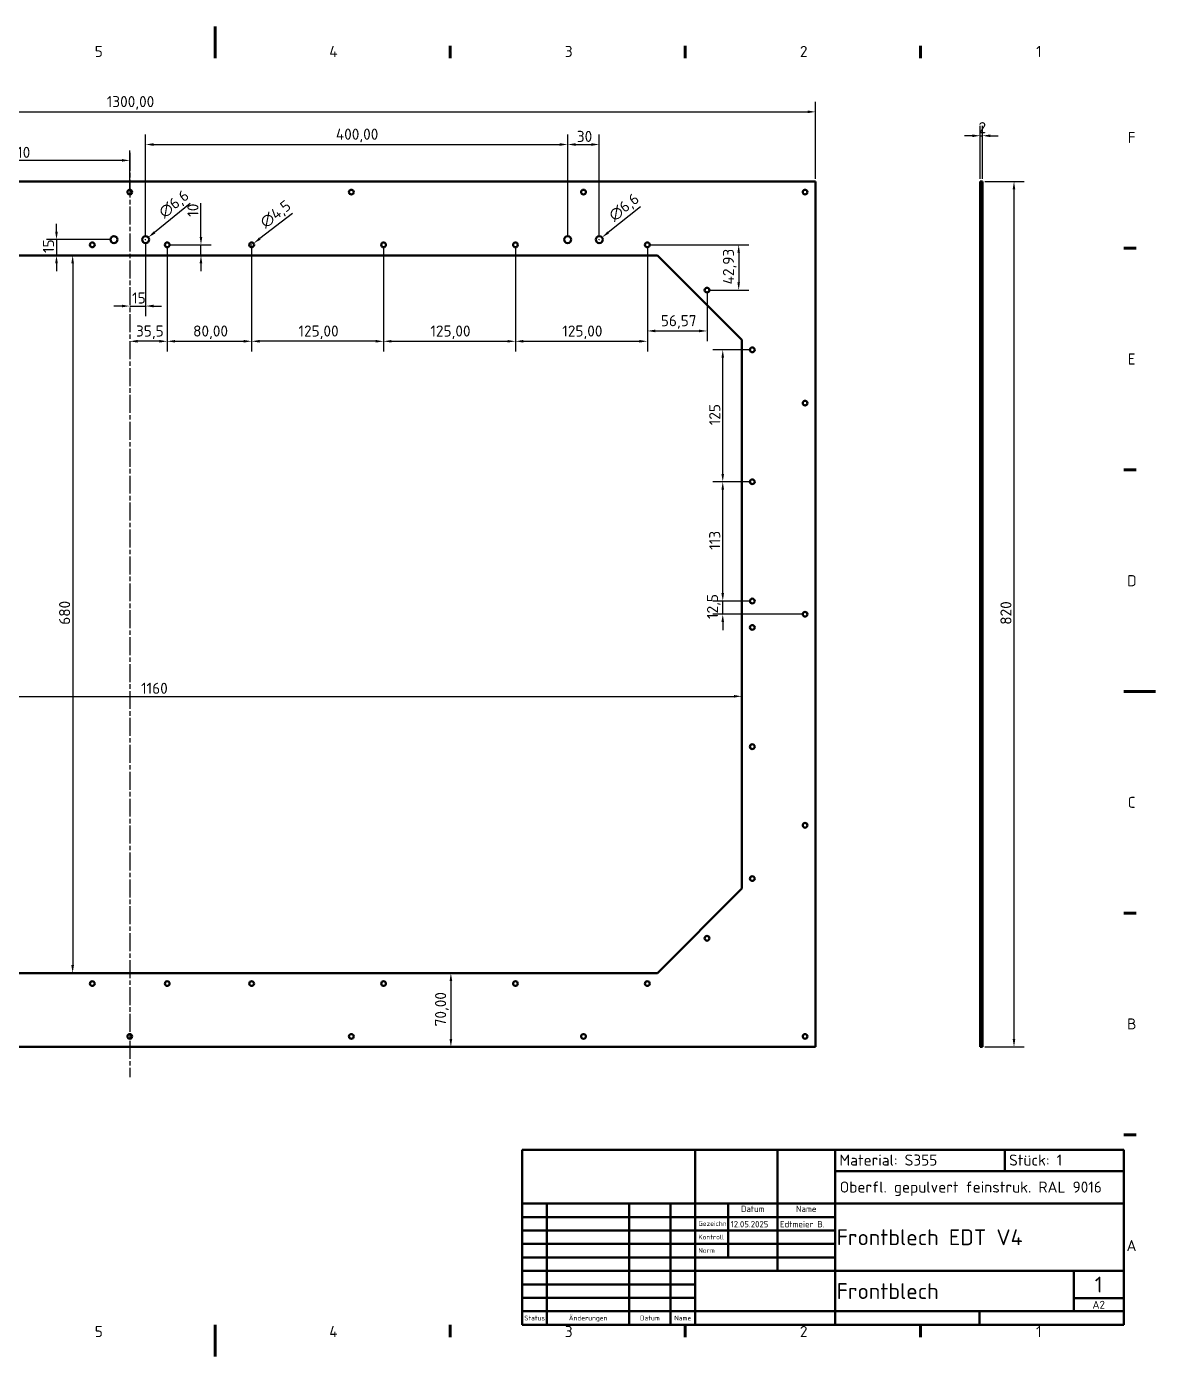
# Model space of a CAD drawing. Header units: millimetres. Extents: x 0 to 1782, y 0 to 1260.
# Drawn here: x 712 to 1782, y 0 to 1260 of the extents above; entities that cross this region are included whole.
import ezdxf
from ezdxf.enums import TextEntityAlignment as Align

# ---------------------------------------------------------------- set-up
doc = ezdxf.new("R2010")
doc.units = ezdxf.units.MM
doc.header["$LTSCALE"] = 3
doc.linetypes.add('CHAIN', pattern=[0.3543, 0.2362, -0.0295, 0.0591, -0.0295])
doc.linetypes.add('DASHED', pattern=[0.2067, 0.1654, -0.0413])
for name, color, linetype, lineweight in [('Bemaßung (ISO)', 7, 'Continuous', 25), ('Mittellinie (ISO)', 7, 'Continuous', 25), ('Rahmen (ISO)', 7, 'Continuous', 70), ('Sichtbar (ISO)', 7, 'Continuous', 50), ('Symbol (ISO)', 7, 'Continuous', 25), ('Titel (ISO)', 7, 'Continuous', 50), ('Verdeckt (ISO)', 7, 'DASHED', 35)]:
    doc.layers.add(name, color=color, linetype=linetype, lineweight=lineweight)
doc.styles.add('Notiztext (DIN)', font='isocpeur.ttf')
doc.styles.add('Textstil11', font='isocpeur.ttf')
doc.styles.add('Textstil13', font='isocpeur.ttf')
doc.styles.add('Textstil14', font='isocpeur.ttf')
doc.styles.add('Textstil19', font='isocpeur.ttf')
doc.dimstyles.new('Standard (DIN)', dxfattribs={"dimscale": 3, "dimtxt": 3.5, "dimasz": 2.5, "dimexe": 3.175, "dimexo": 0.8, "dimgap": 0.8, "dimtad": 1, "dimrnd": 1e-08, "dimzin": 0, "dimtxsty": 'Notiztext (DIN)', "dimcen": 0.09, "dimdle": 10, "dimclrd": 256, "dimclre": 256, "dimclrt": 256, "dimadec": 0, "dimazin": 0, "dimtfac": 1, "dimtmove": 0, "dimatfit": 3, "dimfxl": 0, "dimtolj": 1, "dimtzin": 0, "dimlwd": -1, "dimlwe": -1, "dimarcsym": 0})

# ---------------------------------------------------------------- blocks, each defined once
blk = doc.blocks.new('Ränder Vorgaberahmen')
at = {"layer": 'Rahmen (ISO)'}
for p, q in [((371.25, 410), (371.25, 413.9)), ((445.5, 410), (445.5, 413.9)), ((519.75, 410), (519.75, 413.9)), ((584, 350), (587.9, 350)), ((584, 280), (587.9, 280)), ((584, 140), (587.9, 140)), ((584, 70), (587.9, 70)), ((371.25, 10), (371.25, 6.1)), ((445.5, 10), (445.5, 6.1)), ((519.75, 10), (519.75, 6.1))]:
    blk.add_line(p, q, dxfattribs=at)
at = {"layer": 'Rahmen (ISO)', "flags": 128}
for points in [[(297, 420), (297, 410)], [(594, 210), (584, 210)], [(297, 0), (297, 10)]]:
    blk.add_lwpolyline(points, dxfattribs=at)
at = {"layer": 'Rahmen (ISO)', "char_height": 3.5, "attachment_point": 7, "style": 'Notiztext (DIN)'}
for s, insert in [('5', (258.95, 410.4)), ('4', (333.03, 410.4)), ('3', (407.45, 410.4)), ('2', (481.7, 410.4)), ('1', (556.3, 410.4)), ('F', (585.23, 383.25)), ('E', (585.23, 313.25)), ('D', (585.05, 243.25)), ('C', (585.23, 173.25)), ('B', (585.05, 103.25)), ('A', (584.88, 33.25)), ('5', (258.95, 6.1)), ('4', (333.03, 6.1)), ('3', (407.45, 6.1)), ('2', (481.7, 6.1)), ('1', (556.3, 6.1))]:
    blk.add_mtext(s, dxfattribs=dict(at, insert=insert))
blk = doc.blocks.new('Schriftfelder DIN')
at = {"layer": 'Titel (ISO)'}
for p, q in [((288.4, 155.08), (98.4, 155.08)), ((98.4, 155.08), (98.4, 99.83)), ((153, 99.83), (153, 155.08)), ((179, 138.08), (179, 155.08)), ((197.2, 99.83), (197.2, 155.08)), ((250.8, 148.33), (250.8, 155.08)), ((288.4, 99.83), (288.4, 155.08)), ((197.2, 148.33), (288.4, 148.33)), ((98.4, 138.08), (288.4, 138.08)), ((106.2, 99.83), (106.2, 138.08)), ((132.2, 99.83), (132.2, 138.08)), ((145.2, 99.83), (145.2, 138.08)), ((163.4, 121.08), (163.4, 138.08)), ((179, 116.83), (179, 138.08)), ((98.4, 133.83), (153, 133.83)), ((153, 133.83), (197.2, 133.83)), ((98.4, 129.58), (153, 129.58)), ((153, 129.58), (197.2, 129.58)), ((98.4, 125.33), (153, 125.33)), ((153, 125.33), (197.2, 125.33)), ((98.4, 121.08), (153, 121.08)), ((153, 121.08), (197.2, 121.08)), ((98.4, 116.83), (153, 116.83)), ((153, 116.83), (288.4, 116.83)), ((272.6, 104.08), (272.6, 116.83)), ((98.4, 112.58), (153, 112.58)), ((153, 108.33), (98.4, 108.33)), ((272.6, 108.22), (288.4, 108.22)), ((98.4, 104.08), (153, 104.08)), ((153, 104.08), (197.2, 104.08)), ((197.2, 104.08), (288.4, 104.08)), ((242.8, 99.83), (242.8, 104.08)), ((98.4, 99.83), (288.4, 99.83))]:
    blk.add_line(p, q, dxfattribs=at)
at = {"layer": 'Titel (ISO)', "style": 'Textstil14'}
for s, p in [('Datum', (171.2, 134.83)), ('Name', (188.1, 134.83))]:
    blk.add_text(s, height=2, dxfattribs=at).set_placement(p, align=Align.BOTTOM_CENTER)
at = {"layer": 'Titel (ISO)', "style": 'Textstil13'}
for s, p in [('Gezeichn', (154, 130.58)), ('Kontroll', (154, 126.33)), ('Norm', (154, 122.08))]:
    blk.add_text(s, height=1.5, dxfattribs=at).set_placement(p, align=Align.BOTTOM_LEFT)
for s, p in [('Status', (102.3, 101.95)), ('Änderungen', (119.2, 101.95)), ('Datum', (138.7, 101.95)), ('Name', (149.1, 101.95))]:
    blk.add_text(s, height=1.5, dxfattribs=at).set_placement(p, align=Align.MIDDLE_CENTER)
at = {"layer": 'Titel (ISO)'}
for tag, p, height, style in [('ERSTELLUNGSDATUM_001', (164.2, 130.58), 2, 'Textstil14'), ('AUTOR_001', (179.8, 130.58), 2, 'Textstil14'), ('TITEL_001', (197.7, 124.95), 5, 'Textstil11'), ('Blattnummer_001', (279.25, 110.02), 5, 'Textstil11'), ('BAUTEILNUMMER_001', (197.7, 107.95), 5, 'Textstil11'), ('Blattgröße_001', (278.51, 104.9), 2.49, 'Textstil19')]:
    blk.add_attdef(tag, p, '', height=height, dxfattribs=dict(at, style=style))
at = {"layer": 'Titel (ISO)', "style": 'Textstil14'}
for tag, p in [('KONTROLLDATUM', (164.4, 126.33)), ('KONTROLLIERT_VON', (180, 126.33)), ('GENEHM.DAT._KONSTR.', (164.4, 122.08)), ('KONSTR._GEN._VON', (180, 122.08))]:
    blk.add_attdef(tag, text='', height=2, dxfattribs=at).set_placement(p, align=Align.BOTTOM_LEFT)
blk = doc.blocks.new('*D5')
at = {"layer": 'Bemaßung (ISO)'}
for p, q in [((1616, 1115.6), (1616, 1166.1)), ((1618, 1115.6), (1618, 1166.1)), ((1608.5, 1156.6), (1601, 1156.6)), ((1616, 1156.6), (1618, 1156.6)), ((1625.5, 1156.6), (1633, 1156.6))]:
    blk.add_line(p, q, dxfattribs=at)
for points in [[(1608.5, 1157.8), (1608.5, 1155.3), (1616, 1156.6)], [(1625.5, 1157.8), (1625.5, 1155.3), (1618, 1156.6)]]:
    blk.add_solid(points, dxfattribs=at)
at = {"layer": 'Defpoints', "color": 0}
for p in [(1618, 1156.6), (1616, 1113.2), (1618, 1113.2)]:
    blk.add_point(p, dxfattribs=at)
at = {"layer": 'Bemaßung (ISO)', "insert": (1614.4, 1169.5), "char_height": 10.5, "attachment_point": 1, "style": 'Notiztext (DIN)'}
blk.add_mtext('\\A1;2', dxfattribs=at)
blk = doc.blocks.new('*D6')
at = {"layer": 'Bemaßung (ISO)'}
for p, q in [((1620.4, 1113.2), (1657.5, 1113.2)), ((1648, 300.7), (1648, 1105.7)), ((1620.4, 293.2), (1657.5, 293.2))]:
    blk.add_line(p, q, dxfattribs=at)
for points in [[(1646.7, 1105.7), (1649.2, 1105.7), (1648, 1113.2)], [(1646.7, 300.7), (1649.2, 300.7), (1648, 293.2)]]:
    blk.add_solid(points, dxfattribs=at)
at = {"layer": 'Defpoints', "color": 0}
for p in [(1618, 1113.2), (1648, 1113.2), (1618, 293.2)]:
    blk.add_point(p, dxfattribs=at)
at = {"layer": 'Bemaßung (ISO)', "insert": (1635.1, 693.2), "char_height": 10.5, "attachment_point": 1, "rotation": 90, "style": 'Notiztext (DIN)'}
blk.add_mtext('\\A1;820', dxfattribs=at)
blk = doc.blocks.new('*D7')
at = {"layer": 'Bemaßung (ISO)'}
for p, q in [((160, 1115.6), (160, 1188.7)), ((1460, 1115.6), (1460, 1188.7)), ((167.5, 1179.2), (1452.5, 1179.2))]:
    blk.add_line(p, q, dxfattribs=at)
for points in [[(167.5, 1180.5), (167.5, 1178), (160, 1179.2)], [(1452.5, 1180.5), (1452.5, 1178), (1460, 1179.2)]]:
    blk.add_solid(points, dxfattribs=at)
at = {"layer": 'Defpoints', "color": 0}
for p in [(1460, 1179.2), (160, 1113.2), (1460, 1113.2)]:
    blk.add_point(p, dxfattribs=at)
at = {"layer": 'Bemaßung (ISO)', "insert": (788.2, 1194.2), "char_height": 10.5, "attachment_point": 1, "style": 'Notiztext (DIN)'}
blk.add_mtext('\\A1;1300,00', dxfattribs=at)
blk = doc.blocks.new('*D8')
at = {"layer": 'Bemaßung (ISO)'}
for p, q in [((600, 1105.6), (600, 1142.7)), ((810, 1105.6), (810, 1142.7)), ((802.5, 1133.2), (607.5, 1133.2))]:
    blk.add_line(p, q, dxfattribs=at)
for points in [[(607.5, 1134.5), (607.5, 1132), (600, 1133.2)], [(802.5, 1134.5), (802.5, 1132), (810, 1133.2)]]:
    blk.add_solid(points, dxfattribs=at)
at = {"layer": 'Defpoints', "color": 0}
for p in [(600, 1133.2), (600, 1103.2), (810, 1103.2)]:
    blk.add_point(p, dxfattribs=at)
at = {"layer": 'Bemaßung (ISO)', "insert": (696.1, 1146.1), "char_height": 10.5, "attachment_point": 1, "style": 'Notiztext (DIN)'}
blk.add_mtext('\\A1;210', dxfattribs=at)
blk = doc.blocks.new('*D13')
at = {"layer": 'Bemaßung (ISO)'}
blk.add_line((755.9, 1035.7), (755.9, 370.7), dxfattribs=at)
for points in [[(754.6, 1035.7), (757.1, 1035.7), (755.9, 1043.2)], [(754.6, 370.7), (757.1, 370.7), (755.9, 363.2)]]:
    blk.add_solid(points, dxfattribs=at)
at = {"layer": 'Defpoints', "color": 0}
for p in [(755.9, 1043.2), (755.9, 363.2), (755.9, 363.2)]:
    blk.add_point(p, dxfattribs=at)
at = {"layer": 'Bemaßung (ISO)', "insert": (743, 693.2), "char_height": 10.5, "attachment_point": 1, "rotation": 90, "style": 'Notiztext (DIN)'}
blk.add_mtext('\\A1;680', dxfattribs=at)
blk = doc.blocks.new('*D14')
at = {"layer": 'Bemaßung (ISO)'}
blk.add_line((237.5, 625.4), (1382.5, 625.4), dxfattribs=at)
for points in [[(237.5, 626.7), (237.5, 624.2), (230, 625.4)], [(1382.5, 626.7), (1382.5, 624.2), (1390, 625.4)]]:
    blk.add_solid(points, dxfattribs=at)
at = {"layer": 'Defpoints', "color": 0}
for p in [(230, 625.4), (1390, 625.4), (1390, 625.4)]:
    blk.add_point(p, dxfattribs=at)
at = {"layer": 'Bemaßung (ISO)', "insert": (820.7, 638.3), "char_height": 10.5, "attachment_point": 1, "style": 'Notiztext (DIN)'}
blk.add_mtext('\\A1;1160', dxfattribs=at)
blk = doc.blocks.new('*D17')
at = {"layer": 'Bemaßung (ISO)'}
for p, q in [((1372, 723.2), (1372, 730.7)), ((1397.6, 715.7), (1362.5, 715.7)), ((1372, 703.2), (1372, 715.7)), ((1447.6, 703.2), (1362.5, 703.2)), ((1372, 695.7), (1372, 688.2))]:
    blk.add_line(p, q, dxfattribs=at)
for points in [[(1370.7, 723.2), (1373.2, 723.2), (1372, 715.7)], [(1370.7, 695.7), (1373.2, 695.7), (1372, 703.2)]]:
    blk.add_solid(points, dxfattribs=at)
at = {"layer": 'Defpoints', "color": 0}
for p in [(1372, 715.7), (1400, 715.7), (1450, 703.2)]:
    blk.add_point(p, dxfattribs=at)
at = {"layer": 'Bemaßung (ISO)', "insert": (1357, 698.7), "char_height": 10.5, "attachment_point": 1, "rotation": 90, "style": 'Notiztext (DIN)'}
blk.add_mtext('\\A1;12,5', dxfattribs=at)
blk = doc.blocks.new('*D18')
at = {"layer": 'Bemaßung (ISO)'}
for p, q in [((1397.6, 828.7), (1362.5, 828.7)), ((1372, 723.2), (1372, 821.2)), ((1397.6, 715.7), (1362.5, 715.7))]:
    blk.add_line(p, q, dxfattribs=at)
for points in [[(1370.7, 821.2), (1373.2, 821.2), (1372, 828.7)], [(1370.7, 723.2), (1373.2, 723.2), (1372, 715.7)]]:
    blk.add_solid(points, dxfattribs=at)
at = {"layer": 'Defpoints', "color": 0}
for p in [(1372, 828.7), (1400, 828.7), (1400, 715.7)]:
    blk.add_point(p, dxfattribs=at)
at = {"layer": 'Bemaßung (ISO)', "insert": (1359.1, 764.3), "char_height": 10.5, "attachment_point": 1, "rotation": 90, "style": 'Notiztext (DIN)'}
blk.add_mtext('\\A1;113', dxfattribs=at)
blk = doc.blocks.new('*D19')
at = {"layer": 'Bemaßung (ISO)'}
for p, q in [((1397.6, 953.7), (1362.5, 953.7)), ((1372, 836.2), (1372, 946.2)), ((1397.6, 828.7), (1362.5, 828.7))]:
    blk.add_line(p, q, dxfattribs=at)
for points in [[(1370.7, 946.2), (1373.2, 946.2), (1372, 953.7)], [(1370.7, 836.2), (1373.2, 836.2), (1372, 828.7)]]:
    blk.add_solid(points, dxfattribs=at)
at = {"layer": 'Defpoints', "color": 0}
for p in [(1372, 953.7), (1400, 953.7), (1400, 828.7)]:
    blk.add_point(p, dxfattribs=at)
at = {"layer": 'Bemaßung (ISO)', "insert": (1359.1, 882.3), "char_height": 10.5, "attachment_point": 1, "rotation": 90, "style": 'Notiztext (DIN)'}
blk.add_mtext('\\A1;125', dxfattribs=at)
blk = doc.blocks.new('*D20')
at = {"layer": 'Bemaßung (ISO)'}
for p, q in [((825, 1055.8), (825, 985.7)), ((802.5, 995.2), (795, 995.2)), ((810, 995.2), (825, 995.2)), ((832.5, 995.2), (840, 995.2))]:
    blk.add_line(p, q, dxfattribs=at)
for points in [[(802.5, 996.5), (802.5, 994), (810, 995.2)], [(832.5, 996.5), (832.5, 994), (825, 995.2)]]:
    blk.add_solid(points, dxfattribs=at)
at = {"layer": 'Defpoints', "color": 0}
for p in [(825, 1058.2), (810, 1043.2), (825, 995.2)]:
    blk.add_point(p, dxfattribs=at)
at = {"layer": 'Bemaßung (ISO)', "insert": (812.2, 1008.1), "char_height": 10.5, "attachment_point": 1, "style": 'Notiztext (DIN)'}
blk.add_mtext('\\A1;15', dxfattribs=at)
blk = doc.blocks.new('*D21')
at = {"layer": 'Bemaßung (ISO)'}
for p, q in [((845.5, 1050.8), (845.5, 952.3)), ((838, 961.8), (817.5, 961.8))]:
    blk.add_line(p, q, dxfattribs=at)
for points in [[(817.5, 963.1), (817.5, 960.6), (810, 961.8)], [(838, 963.1), (838, 960.6), (845.5, 961.8)]]:
    blk.add_solid(points, dxfattribs=at)
at = {"layer": 'Defpoints', "color": 0}
for p in [(845.5, 1053.2), (810, 961.8), (810, 961.8)]:
    blk.add_point(p, dxfattribs=at)
at = {"layer": 'Bemaßung (ISO)', "insert": (815.9, 976.8), "char_height": 10.5, "attachment_point": 1, "style": 'Notiztext (DIN)'}
blk.add_mtext('\\A1;35,5', dxfattribs=at)
blk = doc.blocks.new('*D22')
at = {"layer": 'Bemaßung (ISO)'}
for p, q in [((845.5, 1050.8), (845.5, 952.3)), ((925.5, 1050.8), (925.5, 952.3)), ((853, 961.8), (918, 961.8))]:
    blk.add_line(p, q, dxfattribs=at)
for points in [[(853, 963.1), (853, 960.6), (845.5, 961.8)], [(918, 963.1), (918, 960.6), (925.5, 961.8)]]:
    blk.add_solid(points, dxfattribs=at)
at = {"layer": 'Defpoints', "color": 0}
for p in [(845.5, 1053.2), (925.5, 1053.2), (925.5, 961.8)]:
    blk.add_point(p, dxfattribs=at)
at = {"layer": 'Bemaßung (ISO)', "insert": (870, 976.8), "char_height": 10.5, "attachment_point": 1, "style": 'Notiztext (DIN)'}
blk.add_mtext('\\A1;80,00', dxfattribs=at)
blk = doc.blocks.new('*D23')
at = {"layer": 'Bemaßung (ISO)'}
for p, q in [((925.5, 1050.8), (925.5, 952.3)), ((1050.5, 1050.8), (1050.5, 952.3)), ((1043, 961.8), (933, 961.8))]:
    blk.add_line(p, q, dxfattribs=at)
for points in [[(933, 963.1), (933, 960.6), (925.5, 961.8)], [(1043, 963.1), (1043, 960.6), (1050.5, 961.8)]]:
    blk.add_solid(points, dxfattribs=at)
at = {"layer": 'Defpoints', "color": 0}
for p in [(925.5, 1053.2), (1050.5, 1053.2), (925.5, 961.8)]:
    blk.add_point(p, dxfattribs=at)
at = {"layer": 'Bemaßung (ISO)', "insert": (969.9, 976.8), "char_height": 10.5, "attachment_point": 1, "style": 'Notiztext (DIN)'}
blk.add_mtext('\\A1;125,00', dxfattribs=at)
blk = doc.blocks.new('*D24')
at = {"layer": 'Bemaßung (ISO)'}
for p, q in [((1050.5, 1050.8), (1050.5, 952.3)), ((1175.5, 1050.8), (1175.5, 952.3)), ((1058, 961.8), (1168, 961.8))]:
    blk.add_line(p, q, dxfattribs=at)
for points in [[(1058, 963.1), (1058, 960.6), (1050.5, 961.8)], [(1168, 963.1), (1168, 960.6), (1175.5, 961.8)]]:
    blk.add_solid(points, dxfattribs=at)
at = {"layer": 'Defpoints', "color": 0}
for p in [(1050.5, 1053.2), (1175.5, 1053.2), (1175.5, 961.8)]:
    blk.add_point(p, dxfattribs=at)
at = {"layer": 'Bemaßung (ISO)', "insert": (1094.9, 976.8), "char_height": 10.5, "attachment_point": 1, "style": 'Notiztext (DIN)'}
blk.add_mtext('\\A1;125,00', dxfattribs=at)
blk = doc.blocks.new('*D25')
at = {"layer": 'Bemaßung (ISO)'}
for p, q in [((825, 1060.6), (825, 1157.8)), ((832.5, 1148.3), (1217.5, 1148.3)), ((1225, 1060.6), (1225, 1157.8))]:
    blk.add_line(p, q, dxfattribs=at)
for points in [[(832.5, 1149.5), (832.5, 1147), (825, 1148.3)], [(1217.5, 1149.5), (1217.5, 1147), (1225, 1148.3)]]:
    blk.add_solid(points, dxfattribs=at)
at = {"layer": 'Defpoints', "color": 0}
for p in [(1225, 1148.3), (825, 1058.2), (1225, 1058.2)]:
    blk.add_point(p, dxfattribs=at)
at = {"layer": 'Bemaßung (ISO)', "insert": (1005.3, 1163.3), "char_height": 10.5, "attachment_point": 1, "style": 'Notiztext (DIN)'}
blk.add_mtext('\\A1;400,00', dxfattribs=at)
blk = doc.blocks.new('*D26')
at = {"layer": 'Bemaßung (ISO)'}
for p, q in [((1225, 1060.6), (1225, 1157.8)), ((1232.5, 1148.3), (1247.5, 1148.3)), ((1255, 1060.6), (1255, 1157.8))]:
    blk.add_line(p, q, dxfattribs=at)
for points in [[(1232.5, 1149.5), (1232.5, 1147), (1225, 1148.3)], [(1247.5, 1149.5), (1247.5, 1147), (1255, 1148.3)]]:
    blk.add_solid(points, dxfattribs=at)
at = {"layer": 'Defpoints', "color": 0}
for p in [(1255, 1148.3), (1225, 1058.2), (1255, 1058.2)]:
    blk.add_point(p, dxfattribs=at)
at = {"layer": 'Bemaßung (ISO)', "insert": (1233.7, 1161.2), "char_height": 10.5, "attachment_point": 1, "style": 'Notiztext (DIN)'}
blk.add_mtext('\\A1;30', dxfattribs=at)
blk = doc.blocks.new('*D27')
at = {"layer": 'Bemaßung (ISO)'}
for p, q in [((1175.5, 1050.8), (1175.5, 952.3)), ((1300.5, 1050.8), (1300.5, 952.3)), ((1183, 961.8), (1293, 961.8))]:
    blk.add_line(p, q, dxfattribs=at)
for points in [[(1183, 963.1), (1183, 960.6), (1175.5, 961.8)], [(1293, 963.1), (1293, 960.6), (1300.5, 961.8)]]:
    blk.add_solid(points, dxfattribs=at)
at = {"layer": 'Defpoints', "color": 0}
for p in [(1175.5, 1053.2), (1300.5, 1053.2), (1300.5, 961.8)]:
    blk.add_point(p, dxfattribs=at)
at = {"layer": 'Bemaßung (ISO)', "insert": (1219.9, 976.8), "char_height": 10.5, "attachment_point": 1, "style": 'Notiztext (DIN)'}
blk.add_mtext('\\A1;125,00', dxfattribs=at)
blk = doc.blocks.new('*D28')
at = {"layer": 'Bemaßung (ISO)'}
for p, q in [((1300.5, 1050.8), (1300.5, 962.1)), ((1357.1, 1007.9), (1357.1, 962.1)), ((1308, 971.6), (1349.6, 971.6))]:
    blk.add_line(p, q, dxfattribs=at)
for points in [[(1308, 972.9), (1308, 970.4), (1300.5, 971.6)], [(1349.6, 972.9), (1349.6, 970.4), (1357.1, 971.6)]]:
    blk.add_solid(points, dxfattribs=at)
at = {"layer": 'Defpoints', "color": 0}
for p in [(1300.5, 1053.2), (1357.1, 1010.3), (1357.1, 971.6)]:
    blk.add_point(p, dxfattribs=at)
at = {"layer": 'Bemaßung (ISO)', "insert": (1313.3, 986.6), "char_height": 10.5, "attachment_point": 1, "style": 'Notiztext (DIN)'}
blk.add_mtext('\\A1;56,57', dxfattribs=at)
blk = doc.blocks.new('*D29')
at = {"layer": 'Bemaßung (ISO)'}
for p, q in [((1302.9, 1053.2), (1396.6, 1053.2)), ((1387.1, 1045.7), (1387.1, 1017.8)), ((1359.5, 1010.3), (1396.6, 1010.3))]:
    blk.add_line(p, q, dxfattribs=at)
for points in [[(1385.8, 1045.7), (1388.3, 1045.7), (1387.1, 1053.2)], [(1385.8, 1017.8), (1388.3, 1017.8), (1387.1, 1010.3)]]:
    blk.add_solid(points, dxfattribs=at)
at = {"layer": 'Defpoints', "color": 0}
for p in [(1300.5, 1053.2), (1357.1, 1010.3), (1387.1, 1010.3)]:
    blk.add_point(p, dxfattribs=at)
at = {"layer": 'Bemaßung (ISO)', "insert": (1372.1, 1015.7), "char_height": 10.5, "attachment_point": 1, "rotation": 90, "style": 'Notiztext (DIN)'}
blk.add_mtext('\\A1;42,93', dxfattribs=at)
blk = doc.blocks.new('*D30')
at = {"layer": 'Bemaßung (ISO)'}
for p, q in [((740.6, 1065.7), (740.6, 1073.2)), ((792.6, 1058.2), (731.1, 1058.2)), ((740.6, 1058.2), (740.6, 1043.2)), ((740.6, 1035.7), (740.6, 1028.2))]:
    blk.add_line(p, q, dxfattribs=at)
for points in [[(739.3, 1065.7), (741.8, 1065.7), (740.6, 1058.2)], [(739.3, 1035.7), (741.8, 1035.7), (740.6, 1043.2)]]:
    blk.add_solid(points, dxfattribs=at)
at = {"layer": 'Defpoints', "color": 0}
for p in [(795, 1058.2), (740.6, 1043.2), (740.6, 1043.2)]:
    blk.add_point(p, dxfattribs=at)
at = {"layer": 'Bemaßung (ISO)', "insert": (727.7, 1045.5), "char_height": 10.5, "attachment_point": 1, "rotation": 90, "style": 'Notiztext (DIN)'}
blk.add_mtext('\\A1;15', dxfattribs=at)
blk = doc.blocks.new('*D31')
at = {"layer": 'Bemaßung (ISO)'}
for p, q in [((877.5, 1060.7), (877.5, 1092.7)), ((847.9, 1053.2), (887, 1053.2)), ((877.5, 1043.2), (877.5, 1053.2)), ((877.5, 1035.7), (877.5, 1028.2))]:
    blk.add_line(p, q, dxfattribs=at)
for points in [[(876.2, 1060.7), (878.7, 1060.7), (877.5, 1053.2)], [(876.2, 1035.7), (878.7, 1035.7), (877.5, 1043.2)]]:
    blk.add_solid(points, dxfattribs=at)
at = {"layer": 'Defpoints', "color": 0}
for p in [(845.5, 1053.2), (877.5, 1043.2), (887.5, 1043.2)]:
    blk.add_point(p, dxfattribs=at)
at = {"layer": 'Bemaßung (ISO)', "insert": (864.6, 1079.8), "char_height": 10.5, "attachment_point": 1, "rotation": 90, "style": 'Notiztext (DIN)'}
blk.add_mtext('\\A1;10', dxfattribs=at)
blk = doc.blocks.new('*D32')
at = {"layer": 'Bemaßung (ISO)'}
for p, q in [((964.3, 1082.8), (933.2, 1059.1)), ((925.2, 1053.2), (925.8, 1053.2)), ((925.5, 1053), (925.5, 1053.5))]:
    blk.add_line(p, q, dxfattribs=at)
blk.add_solid([(932.5, 1060.1), (934, 1058.1), (927.3, 1054.6)], dxfattribs=at)
at = {"layer": 'Defpoints', "color": 0}
for p in [(923.7, 1051.9), (927.3, 1054.6)]:
    blk.add_point(p, dxfattribs=at)
at = {"layer": 'Bemaßung (ISO)', "insert": (932, 1077.1), "char_height": 10.5, "attachment_point": 1, "rotation": 37.3163, "style": 'Notiztext (DIN)'}
blk.add_mtext('\\A1;∅4,5', dxfattribs=at)
blk = doc.blocks.new('*D33')
at = {"layer": 'Bemaßung (ISO)'}
for p, q in [((867.3, 1092.3), (833.4, 1065)), ((825, 1058), (825, 1058.5)), ((824.7, 1058.2), (825.3, 1058.2))]:
    blk.add_line(p, q, dxfattribs=at)
blk.add_solid([(832.6, 1066), (834.2, 1064), (827.6, 1060.3)], dxfattribs=at)
at = {"layer": 'Defpoints', "color": 0}
for p in [(827.6, 1060.3), (822.4, 1056.2)]:
    blk.add_point(p, dxfattribs=at)
at = {"layer": 'Bemaßung (ISO)', "insert": (836, 1086.4), "char_height": 10.5, "attachment_point": 1, "rotation": 38.8641, "style": 'Notiztext (DIN)'}
blk.add_mtext('\\A1;∅6,6', dxfattribs=at)
blk = doc.blocks.new('*D34')
at = {"layer": 'Bemaßung (ISO)'}
for p, q in [((1293.9, 1089.2), (1263.4, 1065)), ((1255, 1058), (1255, 1058.5)), ((1254.7, 1058.2), (1255.3, 1058.2))]:
    blk.add_line(p, q, dxfattribs=at)
blk.add_solid([(1262.7, 1065.9), (1264.2, 1064), (1257.6, 1060.3)], dxfattribs=at)
at = {"layer": 'Defpoints', "color": 0}
for p in [(1257.6, 1060.3), (1252.4, 1056.2)]:
    blk.add_point(p, dxfattribs=at)
at = {"layer": 'Bemaßung (ISO)', "insert": (1262.5, 1083.4), "char_height": 10.5, "attachment_point": 1, "rotation": 38.5665, "style": 'Notiztext (DIN)'}
blk.add_mtext('\\A1;∅6,6', dxfattribs=at)
blk = doc.blocks.new('*D39')
at = {"layer": 'Bemaßung (ISO)'}
blk.add_line((1114.3, 355.7), (1114.3, 300.7), dxfattribs=at)
for points in [[(1113.1, 355.7), (1115.6, 355.7), (1114.3, 363.2)], [(1113.1, 300.7), (1115.6, 300.7), (1114.3, 293.2)]]:
    blk.add_solid(points, dxfattribs=at)
at = {"layer": 'Defpoints', "color": 0}
for p in [(1114.3, 363.2), (1114.3, 293.2), (1114.3, 293.2)]:
    blk.add_point(p, dxfattribs=at)
at = {"layer": 'Bemaßung (ISO)', "insert": (1099.3, 312.7), "char_height": 10.5, "attachment_point": 1, "rotation": 90, "style": 'Notiztext (DIN)'}
blk.add_mtext('\\A1;70,00', dxfattribs=at)

msp = doc.modelspace()

# ---------------------------------------------------------------- linework, layer by layer
at = {"layer": 'Mittellinie (ISO)', "linetype": 'CHAIN', "ltscale": 23.990969}
msp.add_line((809.988, 1140.452), (809.988, 264.681), dxfattribs=at)
at = {"layer": 'Sichtbar (ISO)'}
for p, q in [((159.988, 1113.222), (1459.988, 1113.222)), ((1459.988, 1113.222), (1459.988, 293.222)), ((1615.989, 1113.222), (1617.989, 1113.222)), ((1615.989, 293.222), (1615.989, 1113.222)), ((1617.989, 293.222), (1617.989, 1113.222)), ((309.988, 1043.222), (1309.988, 1043.222)), ((1309.988, 1043.222), (1389.988, 963.222)), ((1389.988, 963.222), (1389.988, 443.222)), ((1389.988, 443.222), (1309.988, 363.222)), ((1309.988, 363.222), (309.988, 363.222)), ((1459.988, 293.222), (159.988, 293.222)), ((1615.989, 293.222), (1617.989, 293.222))]:
    msp.add_line(p, q, dxfattribs=at)
for centre, radius in [((809.988, 1103.222), 2.25), ((1019.988, 1103.222), 2.25), ((1239.988, 1103.222), 2.25), ((1449.988, 1103.222), 2.25), ((794.988, 1058.222), 3.3), ((824.988, 1058.222), 3.3), ((1224.988, 1058.222), 3.3), ((1254.988, 1058.222), 3.3), ((774.488, 1053.222), 2.25), ((845.488, 1053.222), 2.25), ((925.488, 1053.222), 2.25), ((1050.488, 1053.222), 2.25), ((1175.488, 1053.222), 2.25), ((1300.488, 1053.222), 2.25), ((1357.059, 1010.293), 2.25), ((1399.988, 953.722), 2.25), ((1449.988, 903.222), 2.25), ((1399.988, 828.722), 2.25), ((1399.988, 715.722), 2.25), ((1449.988, 703.222), 2.25), ((1399.988, 690.722), 2.25), ((1399.988, 577.722), 2.25), ((1449.988, 503.222), 2.25), ((1399.988, 452.722), 2.25), ((1357.059, 396.151), 2.25), ((774.488, 353.222), 2.25), ((845.488, 353.222), 2.25), ((925.488, 353.222), 2.25), ((1050.488, 353.222), 2.25), ((1175.488, 353.222), 2.25), ((1300.488, 353.222), 2.25), ((809.988, 303.222), 2.25), ((1019.988, 303.222), 2.25), ((1239.988, 303.222), 2.25), ((1449.988, 303.222), 2.25)]:
    msp.add_circle(centre, radius, dxfattribs=at)
at = {"layer": 'Verdeckt (ISO)', "ltscale": 1.269698}
for p, q in [((1615.989, 1105.472), (1617.989, 1105.472)), ((1615.989, 1100.972), (1617.989, 1100.972)), ((1615.989, 1061.522), (1617.989, 1061.522)), ((1615.989, 1055.472), (1617.989, 1055.472)), ((1615.989, 1054.922), (1617.989, 1054.922)), ((1615.989, 1050.972), (1617.989, 1050.972)), ((1617.989, 1043.222), (1615.989, 1043.222)), ((1615.989, 1012.543), (1617.989, 1012.543)), ((1615.989, 1008.043), (1617.989, 1008.043)), ((1617.989, 963.222), (1615.989, 963.222)), ((1615.989, 955.972), (1617.989, 955.972)), ((1615.989, 951.472), (1617.989, 951.472)), ((1615.989, 905.472), (1617.989, 905.472)), ((1615.989, 900.972), (1617.989, 900.972)), ((1615.989, 830.972), (1617.989, 830.972)), ((1615.989, 826.472), (1617.989, 826.472)), ((1615.989, 717.972), (1617.989, 717.972)), ((1615.989, 713.472), (1617.989, 713.472)), ((1615.989, 705.472), (1617.989, 705.472)), ((1615.989, 700.972), (1617.989, 700.972)), ((1617.989, 692.972), (1615.989, 692.972)), ((1617.989, 688.472), (1615.989, 688.472)), ((1617.989, 579.972), (1615.989, 579.972)), ((1617.989, 575.472), (1615.989, 575.472)), ((1615.989, 505.472), (1617.989, 505.472)), ((1615.989, 500.972), (1617.989, 500.972)), ((1617.989, 454.972), (1615.989, 454.972)), ((1617.989, 450.472), (1615.989, 450.472)), ((1617.989, 443.222), (1615.989, 443.222)), ((1617.989, 398.401), (1615.989, 398.401)), ((1617.989, 393.901), (1615.989, 393.901)), ((1617.989, 363.222), (1615.989, 363.222)), ((1617.989, 355.472), (1615.989, 355.472)), ((1617.989, 350.972), (1615.989, 350.972)), ((1615.989, 305.472), (1617.989, 305.472)), ((1615.989, 300.972), (1617.989, 300.972))]:
    msp.add_line(p, q, dxfattribs=at)

# ---------------------------------------------------------------- block references
at = {"xscale": 3, "yscale": 3, "zscale": 3}
msp.add_blockref('Ränder Vorgaberahmen', (0, 0), dxfattribs=at)
msp.add_blockref('Schriftfelder DIN', (886.797, -269.484), dxfattribs=at).add_auto_attribs({'Blattnummer_001': '1', 'Blattgröße_001': 'A2', 'TITEL_001': 'Frontblech EDT V4', 'BAUTEILNUMMER_001': 'Frontblech', 'ERSTELLUNGSDATUM_001': '12.05.2025', 'AUTOR_001': 'Edtmeier B.'})

# ---------------------------------------------------------------- texts
at = {"layer": 'Symbol (ISO)', "char_height": 10.5, "attachment_point": 1, "style": 'Notiztext (DIN)'}
for s, insert, width in [('\\fISOCPEUR|b0|i0;Material: S355', (1482.466, 191.287), 91.30519), ('\\fISOCPEUR|b0|i0;Stück: 1', (1643.285, 191.287), 50.38636), ('\\fISOCPEUR|b0|i0;Oberfl. gepulvert feinstruk. RAL 9016', (1482.816, 165.71), 243.49674)]:
    msp.add_mtext(s, dxfattribs=dict(at, insert=insert, width=width))

# ---------------------------------------------------------------- dimensions: what is measured, and where the dimension line sits
at = {"layer": 'Bemaßung (ISO)'}
for base, p1, p2, angle, override, picture, middle in [((1459.988, 1179.222), (159.988, 1113.222), (1459.988, 1113.222), 180, {"dimgap": 0.8, "dimdec": 2, "dimtol": 0, "dimlim": 0, "dimtp": 0, "dimtm": 0, "dimtdec": 2, "dimtofl": 0, "dimatfit": 1}, '*D7', (809.988, 1179.222)), ((1224.988, 1148.286), (824.988, 1058.222), (1224.988, 1058.222), 180, {"dimgap": 0.8, "dimdec": 2, "dimtol": 0, "dimlim": 0, "dimtp": 0, "dimtm": 0, "dimtdec": 2, "dimtofl": 0, "dimatfit": 1}, '*D25', (1024.988, 1148.286)), ((1254.988, 1148.286), (1224.988, 1058.222), (1254.988, 1058.222), 180, {"dimgap": 0.8, "dimdec": 0, "dimtol": 0, "dimlim": 0, "dimtp": 0, "dimtm": 0, "dimtdec": 2, "dimtofl": 0, "dimatfit": 1}, '*D26', (1239.988, 1148.286)), ((1617.989, 1156.564), (1615.989, 1113.222), (1617.989, 1113.222), 180, {"dimgap": 0.8, "dimdec": 0, "dimtol": 0, "dimlim": 0, "dimtp": 0, "dimtm": 0, "dimtdec": 2, "dimtofl": 1, "dimatfit": 1}, '*D5', (1616.989, 1156.564)), ((599.988, 1133.222), (809.988, 1103.222), (599.988, 1103.222), 180, {"dimgap": 0.8, "dimdec": 0, "dimtol": 0, "dimlim": 0, "dimtp": 0, "dimtm": 0, "dimtdec": 2, "dimtofl": 0, "dimatfit": 1}, '*D8', (704.988, 1133.222)), ((1647.989, 1113.222), (1617.989, 293.222), (1617.989, 1113.222), 90, {"dimgap": 0.8, "dimdec": 0, "dimtol": 0, "dimlim": 0, "dimtp": 0, "dimtm": 0, "dimtdec": 2, "dimtofl": 0, "dimatfit": 1}, '*D6', (1647.989, 703.222)), ((877.455, 1043.222), (845.488, 1053.222), (887.529, 1043.222), 270, {"dimgap": 0.8, "dimdec": 0, "dimse2": 1, "dimtol": 0, "dimlim": 0, "dimtp": 0, "dimtm": 0, "dimtdec": 2, "dimtofl": 1, "dimatfit": 1}, '*D31', (877.455, 1085.06)), ((740.599, 1043.222), (794.988, 1058.222), (740.599, 1043.222), 270, {"dimgap": 0.8, "dimdec": 0, "dimse2": 1, "dimtol": 0, "dimlim": 0, "dimtp": 0, "dimtm": 0, "dimtdec": 2, "dimtofl": 1, "dimatfit": 1}, '*D30', (740.599, 1050.722)), ((824.988, 995.222), (809.988, 1043.222), (824.988, 1058.222), 180, {"dimgap": 0.8, "dimdec": 0, "dimse1": 1, "dimtol": 0, "dimlim": 0, "dimtp": 0, "dimtm": 0, "dimtdec": 2, "dimtofl": 1, "dimatfit": 1}, '*D20', (817.488, 995.222)), ((809.988, 961.842), (845.488, 1053.222), (809.988, 961.842), 180, {"dimgap": 0.8, "dimdec": 1, "dimse2": 1, "dimtol": 0, "dimlim": 0, "dimtp": 0, "dimtm": 0, "dimtdec": 2, "dimtofl": 0, "dimatfit": 1}, '*D21', (827.738, 961.842)), ((925.488, 961.815), (845.488, 1053.222), (925.488, 1053.222), 180, {"dimgap": 0.8, "dimdec": 2, "dimtol": 0, "dimlim": 0, "dimtp": 0, "dimtm": 0, "dimtdec": 2, "dimtofl": 0, "dimatfit": 1}, '*D22', (885.488, 961.815)), ((925.488, 961.815), (1050.488, 1053.222), (925.488, 1053.222), 180, {"dimgap": 0.8, "dimdec": 2, "dimtol": 0, "dimlim": 0, "dimtp": 0, "dimtm": 0, "dimtdec": 2, "dimtofl": 0, "dimatfit": 1}, '*D23', (987.988, 961.815)), ((1175.488, 961.815), (1050.488, 1053.222), (1175.488, 1053.222), 180, {"dimgap": 0.8, "dimdec": 2, "dimtol": 0, "dimlim": 0, "dimtp": 0, "dimtm": 0, "dimtdec": 2, "dimtofl": 0, "dimatfit": 1}, '*D24', (1112.988, 961.815)), ((1300.488, 961.815), (1175.488, 1053.222), (1300.488, 1053.222), 180, {"dimgap": 0.8, "dimdec": 2, "dimtol": 0, "dimlim": 0, "dimtp": 0, "dimtm": 0, "dimtdec": 2, "dimtofl": 0, "dimatfit": 1}, '*D27', (1237.988, 961.815)), ((1357.059, 971.612), (1300.488, 1053.222), (1357.059, 1010.293), 180, {"dimgap": 0.8, "dimdec": 2, "dimtol": 0, "dimlim": 0, "dimtp": 0, "dimtm": 0, "dimtdec": 2, "dimtofl": 0, "dimatfit": 1}, '*D28', (1328.774, 971.612)), ((1387.059, 1010.293), (1300.488, 1053.222), (1357.059, 1010.293), 90, {"dimgap": 0.8, "dimdec": 2, "dimtol": 0, "dimlim": 0, "dimtp": 0, "dimtm": 0, "dimtdec": 2, "dimtofl": 0, "dimatfit": 1}, '*D29', (1387.059, 1031.758)), ((755.898, 363.222), (755.898, 1043.222), (755.898, 363.222), 270, {"dimgap": 0.8, "dimdec": 0, "dimse1": 1, "dimse2": 1, "dimtol": 0, "dimlim": 0, "dimtp": 0, "dimtm": 0, "dimtdec": 2, "dimtofl": 0, "dimatfit": 1}, '*D13', (755.898, 703.222)), ((1371.981, 953.722), (1399.988, 828.722), (1399.988, 953.722), 90, {"dimgap": 0.8, "dimdec": 0, "dimtol": 0, "dimlim": 0, "dimtp": 0, "dimtm": 0, "dimtdec": 2, "dimtofl": 0, "dimatfit": 1}, '*D19', (1371.981, 891.222)), ((1371.981, 828.722), (1399.988, 715.722), (1399.988, 828.722), 90, {"dimgap": 0.8, "dimdec": 0, "dimtol": 0, "dimlim": 0, "dimtp": 0, "dimtm": 0, "dimtdec": 2, "dimtofl": 0, "dimatfit": 1}, '*D18', (1371.981, 772.222)), ((1371.981, 715.722), (1449.988, 703.222), (1399.988, 715.722), 90, {"dimgap": 0.8, "dimdec": 1, "dimtol": 0, "dimlim": 0, "dimtp": 0, "dimtm": 0, "dimtdec": 2, "dimtofl": 1, "dimatfit": 1}, '*D17', (1371.981, 709.472)), ((1114.35, 293.222), (1114.35, 363.222), (1114.35, 293.222), 90, {"dimgap": 0.8, "dimdec": 2, "dimse1": 1, "dimse2": 1, "dimtol": 0, "dimlim": 0, "dimtp": 0, "dimtm": 0, "dimtdec": 2, "dimtofl": 0, "dimatfit": 1}, '*D39', (1114.35, 328.222))]:
    dim = msp.add_linear_dim(base=base, p1=p1, p2=p2, angle=angle, dimstyle='Standard (DIN)', override=override, dxfattribs=at)
    dim.commit()
    dim.dimension.update_dxf_attribs({"geometry": picture, "text_midpoint": middle, "dimtype": 160})
for p1, p2, picture, middle in [((822.419, 1056.151), (827.558, 1060.293), '*D33', (855.416, 1082.743)), ((1252.408, 1056.165), (1257.569, 1060.279), '*D34', (1281.958, 1079.726))]:
    dim = msp.add_diameter_dim_2p(p1=p1, p2=p2, dimstyle='Standard (DIN)', override={"dimgap": 0.8, "dimdec": 1, "dimlfac": 1, "dimtol": 0, "dimlim": 0, "dimtp": 0, "dimtm": 0, "dimtdec": 2, "dimtofl": 0}, dxfattribs=at)
    dim.commit()
    dim.dimension.update_dxf_attribs({"geometry": picture, "text_midpoint": middle, "dimtype": 163})
dim = msp.add_diameter_dim_2p(p1=(923.699, 1051.858), p2=(927.278, 1054.586), dimstyle='Standard (DIN)', override={"dimgap": 0.8, "dimdec": 1, "dimlfac": 1, "dimtol": 0, "dimlim": 0, "dimtp": 0, "dimtm": 0, "dimtdec": 2, "dimtofl": 0}, dxfattribs=at)
dim.commit()
dim.dimension.update_dxf_attribs({"geometry": '*D32', "text_midpoint": (946.489, 1080.169)})
dim = msp.add_linear_dim(base=(1389.988, 625.412), p1=(229.988, 625.412), p2=(1389.988, 625.412), dimstyle='Standard (DIN)', override={"dimgap": 0.8, "dimdec": 0, "dimse1": 1, "dimse2": 1, "dimtol": 0, "dimlim": 0, "dimtp": 0, "dimtm": 0, "dimtdec": 2, "dimtofl": 0, "dimatfit": 1}, dxfattribs=at)
dim.commit()
dim.dimension.update_dxf_attribs({"geometry": '*D14', "text_midpoint": (832.222, 625.412), "dimtype": 160})

doc.saveas('drawing.dxf')
